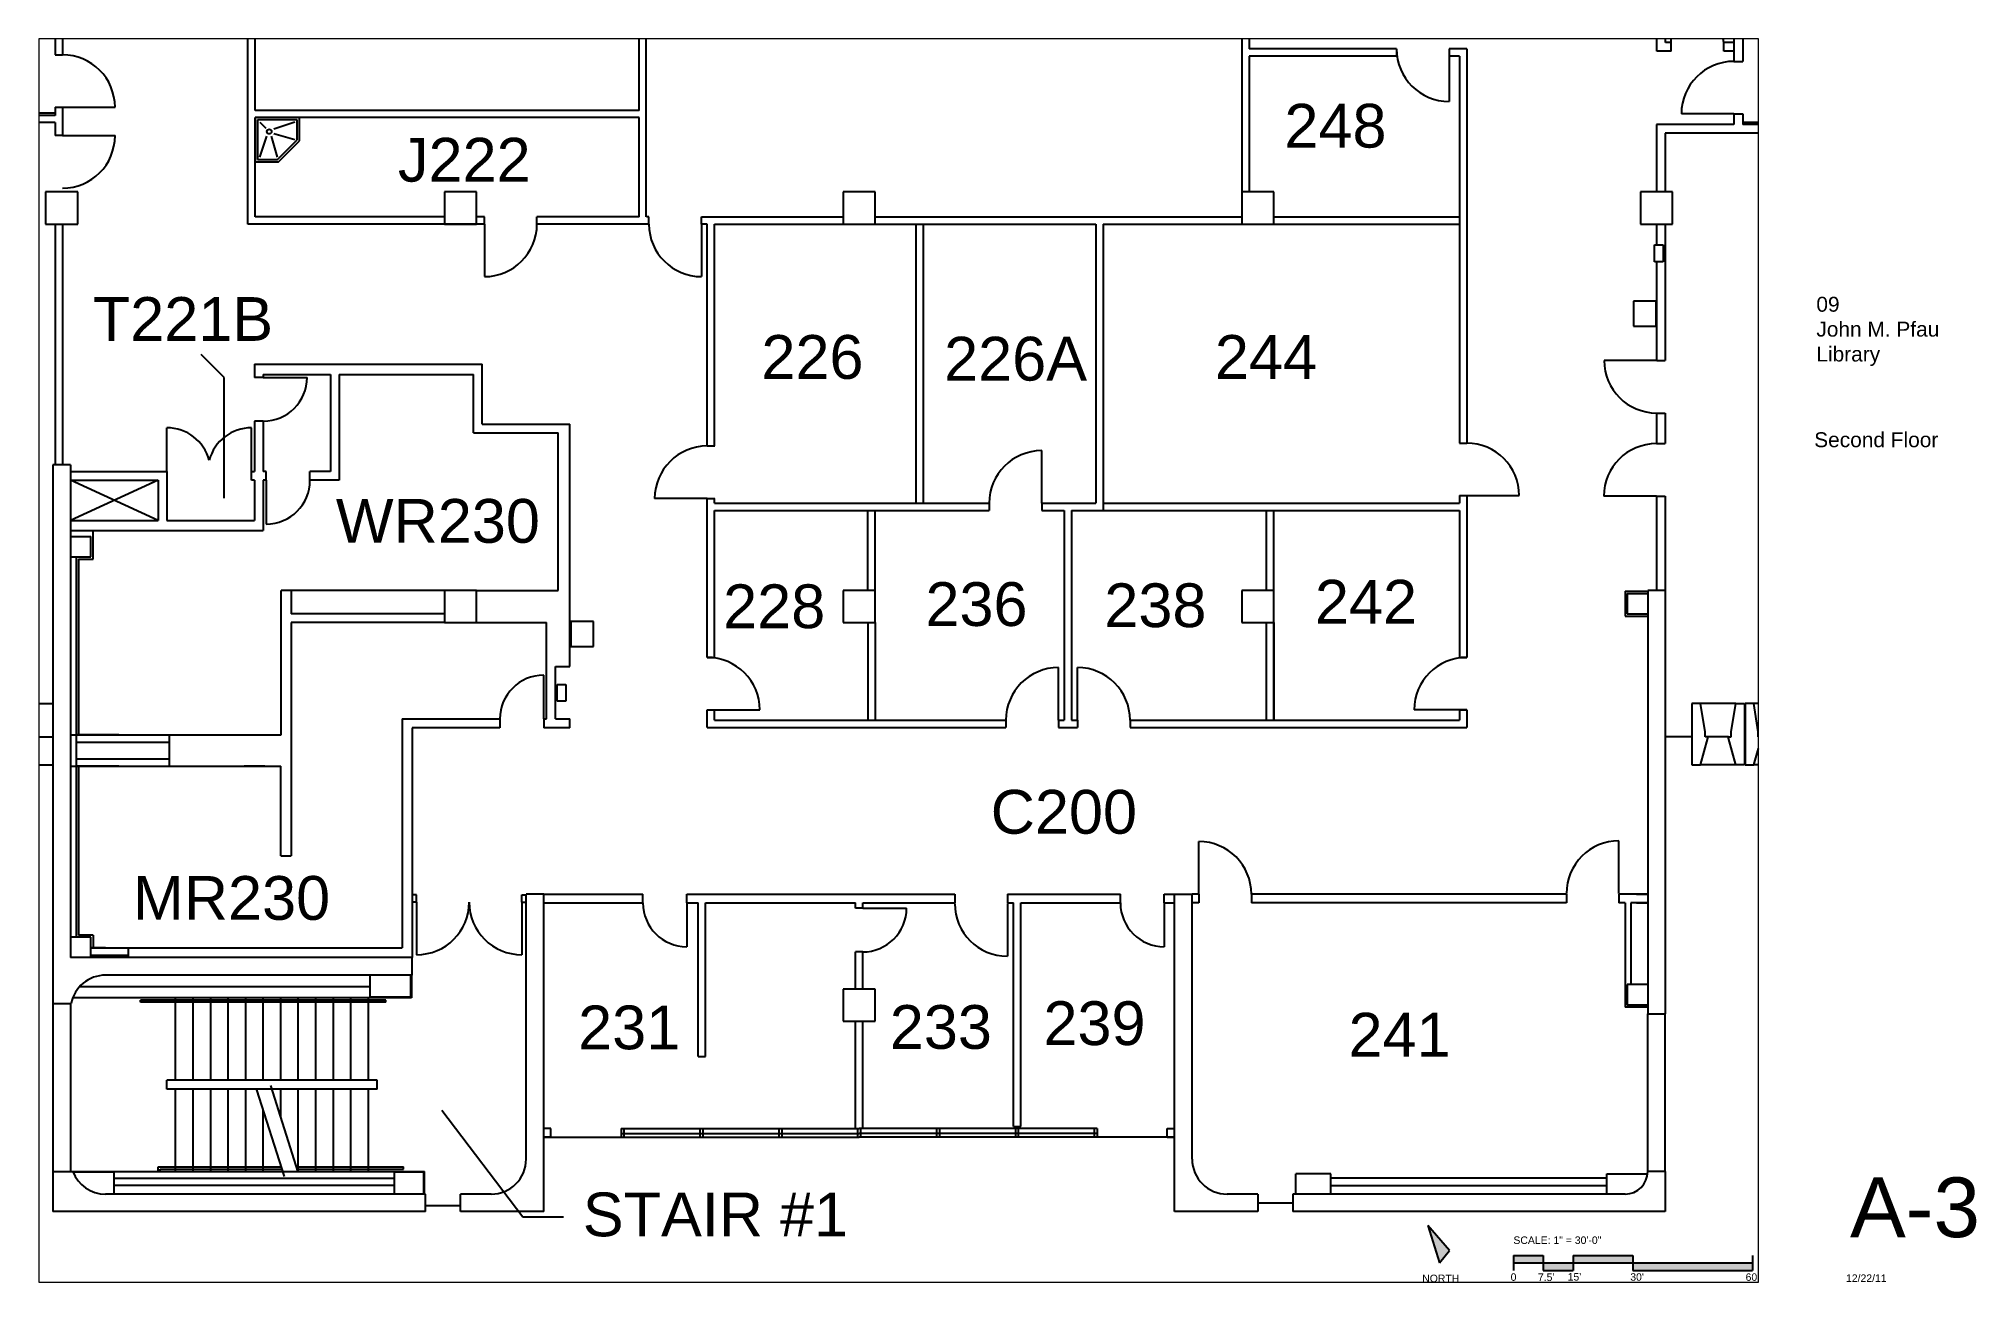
# Paper-space layout 'SquareFeet' of a CAD drawing. Header units: inches. Extents: x -3 to 13.2, y -1.3 to 9.1.
# The model-space entities are those that its viewports show. They can reach past a viewport. Long polylines and large blocks are cut down to what shows.
import ezdxf

# ---------------------------------------------------------------- set-up
doc = ezdxf.new("R2010")
doc.units = ezdxf.units.IN
doc.header["$MEASUREMENT"] = 0
doc.linetypes.add('SCOTT', pattern=[0.04, 0.02, -0.02])
for name, color, linetype in [('A-DOOR', 4, 'Continuous'), ('A-FLOR-HRAL', 4, 'Continuous'), ('A-FLOR-STRS', 4, 'Continuous'), ('A-FLOR-TEXT', 7, 'Continuous'), ('A-FURN', 3, 'Continuous'), ('A-GLAZ', 3, 'Continuous'), ('A-WALL', 5, 'Continuous'), ('A-WALL-JAMB', 6, 'Continuous'), ('S-COLS', 6, 'Continuous')]:
    doc.layers.add(name, color=color, linetype=linetype)
doc.styles.get("Standard").update_dxf_attribs({"font": 'arial.ttf'})

msp = doc.modelspace()

# ---------------------------------------------------------------- linework, layer by layer
for p, q in [((3030.5, 1333.1), (2970.5, 1360.6)), ((3030.5, 1360.6), (2970.5, 1333.1)), ((3030.5, 1360.6), (2970.5, 1333.1)), ((3030.5, 1333.1), (2970.5, 1360.6))]:
    msp.add_line(p, q)
at = {"color": 7}
for p, q in [((3499.5, 1285.1), (3499.5, 1263.1)), ((3521.5, 1263.1), (3521.5, 1285.1)), ((3294.5, 1197.1), (3294.5, 1227.1))]:
    msp.add_line(p, q, dxfattribs=at)
at = {"layer": 'A-DOOR'}
for p, q in [((4066.6, 1660.6), (4066.6, 1696.6)), ((3914.5, 1656.1), (3914.5, 1620.1)), ((2965, 1616.1), (3001, 1616.1)), ((4109.5, 1611.6), (4073.5, 1611.6)), ((2965, 1596.7), (3001, 1596.7)), ((3253.9, 1536.1), (3253.9, 1500.1)), ((3402.6, 1536.1), (3402.6, 1500.1)), ((4056.6, 1442.7), (4020.6, 1442.7)), ((3102.5, 1431.1), (3132.5, 1431.1)), ((3102.5, 1431.1), (3132.5, 1431.1)), ((3036.5, 1366.6), (3036.5, 1396.6)), ((3094.5, 1366.6), (3094.5, 1396.6)), ((3635.5, 1344.9), (3635.5, 1380.9)), ((3104.5, 1360.6), (3104.5, 1330.6)), ((3104.5, 1360.6), (3104.5, 1330.6)), ((3406.5, 1348.1), (3370.5, 1348.1)), ((3926.5, 1350.1), (3962.5, 1350.1)), ((4056.4, 1349.7), (4020.4, 1349.7)), ((3294.5, 1197.1), (3294.5, 1227.1)), ((3647, 1196.3), (3647, 1232.3)), ((3660, 1196.3), (3660, 1232.3)), ((3406.5, 1203.3), (3442.5, 1203.3)), ((3926.5, 1203.3), (3890.5, 1203.3)), ((3743.1, 1077.1), (3743.1, 1113.1)), ((4030.8, 1077.6), (4030.8, 1113.6)), ((3207.5, 1071.6), (3207.5, 1035.6)), ((3392.5, 1071.1), (3392.5, 1041.1)), ((3513, 1067.5), (3543, 1067.5)), ((3612, 1070.6), (3612, 1034.6)), ((3719.4, 1071.1), (3719.4, 1041.1))]:
    msp.add_line(p, q, dxfattribs=at)
at = {"layer": 'A-DOOR', "linetype": 'Continuous'}
msp.add_line((3279.5, 1071.6), (3279.5, 1035.6), dxfattribs=at)
at = {"layer": 'A-DOOR'}
for centre, radius, start, end in [((4066.6, 1660.6), 36, 0, 90), ((2965, 1616.1), 36, 0, 90), ((3914.5, 1656.1), 36, 180, 270), ((4109.5, 1611.6), 36, 90, 180), ((2965, 1596.7), 36, 270, 360), ((3253.9, 1536.1), 36, 270, 0), ((3402.6, 1536.1), 36, 180, 270), ((4056.6, 1442.7), 36, 180, 270), ((3102.5, 1431.1), 30, 270, 0), ((3102.5, 1431.1), 30, 270, 0), ((3036.5, 1366.6), 30, 14.8351, 90), ((3094.5, 1366.6), 30, 90, 165.1649), ((3406.5, 1348.1), 36, 90, 180), ((3635.5, 1344.9), 36, 90, 180), ((3926.5, 1350.1), 36, 0, 90), ((4056.4, 1349.7), 36, 90, 180), ((3104.5, 1360.6), 30, 270, 0), ((3104.5, 1360.6), 30, 270, 0), ((3406.5, 1203.3), 36, 0, 90), ((3926.5, 1203.3), 36, 90, 180), ((3294.5, 1197.1), 30, 90, 180), ((3294.5, 1197.1), 30, 90, 180), ((3647, 1196.3), 36, 90, 180), ((3660, 1196.3), 36, 0, 90), ((3743.1, 1077.1), 36, 0, 90), ((4030.8, 1077.6), 36, 90, 180), ((3207.5, 1071.6), 36, 270, 0), ((3392.5, 1071.1), 30, 180, 270), ((3513, 1067.5), 30, 270, 360), ((3612, 1070.6), 36, 180, 270), ((3719.4, 1071.1), 30, 180, 270)]:
    msp.add_arc(centre, radius, start, end, dxfattribs=at)
at = {"layer": 'A-DOOR', "linetype": 'Continuous'}
msp.add_arc((3279.5, 1071.6), 36, 180, 270, dxfattribs=at)
at = {"layer": 'A-FLOR-HRAL'}
for p, q in [((3186.5, 1004.5), (3018.5, 1004.5)), ((3018.5, 1003), (3018.5, 1004.5)), ((3186.5, 1003), (3018.5, 1003)), ((3186.5, 1003), (3186.5, 1004.5)), ((3180.5, 949.6), (3036.5, 949.6)), ((3036.5, 943.6), (3036.5, 949.6)), ((3180.5, 943.6), (3036.5, 943.6)), ((3180.5, 943.6), (3180.5, 949.6)), ((3030.5, 887.2), (3030.5, 890.2)), ((3030.5, 890.2), (3115.1, 890.2)), ((3125.5, 890.2), (3198.5, 890.2)), ((3198.5, 888.7), (3198.5, 890.2)), ((3032, 888.7), (3115.5, 888.7)), ((3032, 887.2), (3032, 888.7)), ((3126, 888.7), (3198.5, 888.7))]:
    msp.add_line(p, q, dxfattribs=at)
at = {"layer": 'A-FLOR-STRS'}
for p, q in [((3042.5, 949.6), (3042.5, 1006)), ((3054.5, 949.6), (3054.5, 1006)), ((3066.5, 949.6), (3066.5, 1006)), ((3078.5, 949.6), (3078.5, 1006)), ((3090.5, 949.6), (3090.5, 1006)), ((3102.5, 949.6), (3102.5, 1006)), ((3114.5, 949.6), (3114.5, 1006)), ((3126.5, 949.6), (3126.5, 1006)), ((3138.5, 949.6), (3138.5, 1006)), ((3150.5, 949.6), (3150.5, 1006)), ((3162.5, 949.6), (3162.5, 1006)), ((3174.5, 949.6), (3174.5, 1006)), ((3042.5, 886.6), (3042.5, 943.6)), ((3054.5, 886.6), (3054.5, 943.6)), ((3066.5, 886.6), (3066.5, 943.6)), ((3078.5, 886.6), (3078.5, 943.6)), ((3090.5, 886.6), (3090.5, 943.6)), ((3117, 883.6), (3098.1, 943.1)), ((3126.5, 886.6), (3107.6, 946.1)), ((3114.5, 924.4), (3114.5, 943.6)), ((3126.5, 886.6), (3126.5, 943.6)), ((3138.5, 886.6), (3138.5, 943.6)), ((3150.5, 886.6), (3150.5, 943.6)), ((3162.5, 886.6), (3162.5, 943.6)), ((3174.5, 886.6), (3174.5, 943.6)), ((3102.5, 886.6), (3102.5, 929.2))]:
    msp.add_line(p, q, dxfattribs=at)
at = {"layer": 'A-FLOR-TEXT'}
for p, q in [((3075.7, 1431.1), (3060, 1446.7)), ((3075.7, 1348.4), (3075.7, 1431.1)), ((3280.2, 855.7), (3224.7, 928.9)), ((3308.1, 855.7), (3280.2, 855.7))]:
    msp.add_line(p, q, dxfattribs=at)
at = {"layer": 'A-FURN'}
for p, q in [((3097, 1609.1), (3097, 1578.7)), ((3127.4, 1609.1), (3097, 1609.1)), ((3125.8, 1607.5), (3098.6, 1607.5)), ((3098.6, 1607.5), (3098.6, 1580.3)), ((3100.2, 1605.9), (3104.2, 1601.9)), ((3124.2, 1605.9), (3109.8, 1601.1)), ((3125.8, 1593.9), (3125.8, 1607.5)), ((3127.4, 1593.1), (3127.4, 1609.1)), ((3100.2, 1581.9), (3105, 1596.3)), ((3112.2, 1581.9), (3108.2, 1596.3)), ((3124.2, 1593.9), (3109.8, 1597.9)), ((3112.2, 1580.3), (3125.8, 1593.9)), ((3113, 1578.7), (3127.4, 1593.1)), ((3098.6, 1580.3), (3112.2, 1580.3)), ((3097, 1578.7), (3113, 1578.7)), ((4055, 1510.3), (4055, 1521.9)), ((4055, 1521.9), (4061, 1521.9)), ((4061, 1521.9), (4061, 1510.3)), ((4061, 1510.3), (4055, 1510.3)), ((4056.3, 1483.4), (4040.8, 1483.4)), ((4040.8, 1483.4), (4040.8, 1466.3)), ((4056.3, 1466.3), (4056.3, 1483.4)), ((4040.8, 1466.3), (4056.3, 1466.3)), ((3303.7, 1209.3), (3303.7, 1220.8)), ((3303.7, 1220.8), (3309.7, 1220.8)), ((3309.7, 1220.8), (3309.7, 1209.3)), ((3309.7, 1209.3), (3303.7, 1209.3))]:
    msp.add_line(p, q, dxfattribs=at)
msp.add_circle((3106.6, 1599.5), 1.6, dxfattribs=at)
at = {"layer": 'A-GLAZ'}
for p, q in [((4080.7, 1184.9), (4062.5, 1184.9)), ((4105.7, 1184.9), (4091.7, 1184.9)), ((4142.2, 1184.9), (4128.2, 1184.9)), ((3347.5, 916.6), (3510.5, 916.6)), ((3673.5, 916.6), (3510.5, 916.6)), ((3294.5, 910.6), (3510.5, 910.6)), ((3347.5, 913.2), (3510.5, 913.2)), ((3673.5, 913.2), (3510.5, 913.2)), ((3726.5, 910.6), (3510.5, 910.6)), ((3237.5, 863.6), (3213.5, 863.6)), ((3783.5, 865.6), (3807.5, 865.6))]:
    msp.add_line(p, q, dxfattribs=at)
at = {"layer": 'A-WALL'}
for p, q in [((2960, 1805.1), (2960, 1652.1)), ((2965, 1805.1), (2965, 1652.1)), ((3359.9, 1614), (3359.9, 1809.1)), ((3364.7, 1541.1), (3364.7, 1809.1)), ((4056.6, 1654.6), (4056.6, 1811.1)), ((4062.6, 1660.6), (4062.6, 1811.1)), ((4109.5, 1817.1), (4109.5, 1647.6)), ((4115.5, 1811.1), (4115.5, 1647.6)), ((3092, 1536.1), (3092, 1766.5)), ((3097, 1614), (3097, 1766.5)), ((3772.5, 1686.3), (3772.5, 1558.1)), ((3777.5, 1686.3), (3777.5, 1656.1)), ((4066.6, 1660.6), (4062.6, 1660.6)), ((4066.6, 1654.6), (4066.6, 1660.6)), ((4109.5, 1660.6), (4102.6, 1660.6)), ((4102.6, 1654.6), (4102.6, 1660.6)), ((2960, 1652.1), (2965, 1652.1)), ((3878.5, 1656.1), (3777.5, 1656.1)), ((3878.5, 1651.1), (3777.5, 1651.1)), ((3777.5, 1651.1), (3777.5, 1558.1)), ((3878.5, 1656.1), (3878.5, 1651.1)), ((3926.5, 1656.1), (3914.5, 1656.1)), ((3914.5, 1656.1), (3914.5, 1651.1)), ((3921.5, 1651.1), (3914.5, 1651.1)), ((3921.5, 1651.1), (3921.5, 1386.1)), ((3926.5, 1656.1), (3926.5, 1386.1)), ((4066.6, 1654.6), (4056.6, 1654.6)), ((4109.5, 1654.6), (4102.6, 1654.6)), ((4109.5, 1647.6), (4115.5, 1647.6)), ((2960, 1612.1), (2668.5, 1612.1)), ((2960, 1610.6), (2668.5, 1610.6)), ((2960, 1605.6), (2699.5, 1605.6)), ((2960, 1616.1), (2965, 1616.1)), ((2960, 1616.1), (2960, 1610.6)), ((2960, 1605.6), (2960, 1596.7)), ((2965, 1616.1), (2965, 1596.7)), ((3359.9, 1614), (3097, 1614)), ((3359.9, 1609.1), (3097, 1609.1)), ((3097, 1541.1), (3097, 1609.1)), ((3359.9, 1541.1), (3359.9, 1609.1)), ((4109.5, 1611.6), (4115.5, 1611.6)), ((4109.5, 1611.6), (4109.5, 1604.3)), ((4115.5, 1611.6), (4115.5, 1604.3)), ((4352.5, 1605.8), (4115.5, 1605.8)), ((2965, 1596.7), (2960, 1596.7)), ((4109.5, 1604.3), (4056.5, 1604.3)), ((4056.6, 1558.1), (4056.6, 1604.3)), ((4062.5, 1598.3), (4062.5, 1558.1)), ((4321.5, 1598.3), (4062.5, 1598.3)), ((4352.5, 1604.3), (4115.5, 1604.3)), ((3499.5, 1558.1), (3499.5, 1536.1)), ((3226.5, 1541.1), (3097, 1541.1)), ((3253.9, 1541.1), (3248.5, 1541.1)), ((3253.9, 1536.1), (3253.9, 1541.1)), ((3359.9, 1541.1), (3289.9, 1541.1)), ((3289.9, 1536.1), (3289.9, 1541.1)), ((3366.4, 1541.1), (3364.9, 1541.1)), ((3366.4, 1536.1), (3366.4, 1541.1)), ((3402.6, 1541.1), (3499.5, 1541.1)), ((3402.6, 1536.1), (3402.6, 1541.1)), ((3521.5, 1541.1), (3772.5, 1541.1)), ((3794.5, 1541.1), (3921.5, 1541.1)), ((2960, 1536.1), (2960, 1371.1)), ((2965, 1536.1), (2965, 1371.1)), ((3253.9, 1536.1), (3092, 1536.1)), ((3226.5, 1536.1), (3248.5, 1536.1)), ((3366.4, 1536.1), (3289.9, 1536.1)), ((3406.5, 1536.1), (3402.6, 1536.1)), ((3406.5, 1384.1), (3406.5, 1536.1)), ((3411.5, 1384.1), (3411.5, 1536.1)), ((3411.5, 1536.1), (3672.5, 1536.1)), ((3499.5, 1536.1), (3521.5, 1536.1)), ((3549.4, 1536.1), (3549.4, 1344.9)), ((3554.4, 1536.1), (3554.4, 1344.9)), ((3672.5, 1536.1), (3672.5, 1344.9)), ((3677.5, 1536.1), (3677.5, 1339.9)), ((3677.5, 1536.1), (3921.5, 1536.1)), ((3772.5, 1536.1), (3794.5, 1536.1)), ((4056.6, 1521.9), (4056.6, 1536.1)), ((4062.5, 1536.1), (4062.5, 1442.7)), ((4056.6, 1442.7), (4056.6, 1510.3)), ((3096.5, 1440.1), (3096.5, 1431.1)), ((3096.5, 1440.1), (3252.5, 1440.1)), ((3096.5, 1440.1), (3252.5, 1440.1)), ((3096.5, 1440.1), (3096.5, 1431.1)), ((3102.5, 1433.1), (3102.5, 1431.1)), ((3102.5, 1433.1), (3148.5, 1433.1)), ((3102.5, 1433.1), (3148.5, 1433.1)), ((3102.5, 1433.1), (3102.5, 1431.1)), ((3148.5, 1433.1), (3148.5, 1366.6)), ((3148.5, 1433.1), (3148.5, 1366.6)), ((3154.5, 1433.1), (3154.5, 1360.6)), ((3154.5, 1433.1), (3246.5, 1433.1)), ((3154.5, 1433.1), (3246.5, 1433.1)), ((3154.5, 1433.1), (3154.5, 1360.6)), ((3246.5, 1393.1), (3246.5, 1433.1)), ((3246.5, 1393.1), (3246.5, 1433.1)), ((3252.5, 1399.1), (3252.5, 1440.1)), ((3252.5, 1399.1), (3252.5, 1440.1)), ((4056.6, 1442.7), (4062.5, 1442.7)), ((3102.5, 1431.1), (3096.5, 1431.1)), ((3102.5, 1431.1), (3096.5, 1431.1)), ((4056.6, 1406.7), (4062.5, 1406.7)), ((4056.6, 1385.7), (4056.6, 1406.7)), ((4062.5, 1406.7), (4062.5, 1385.7)), ((3102.5, 1401.1), (3096.5, 1401.1)), ((3096.5, 1401.1), (3096.5, 1366.6)), ((3096.5, 1401.1), (3096.5, 1366.6)), ((3102.5, 1401.1), (3096.5, 1401.1)), ((3102.5, 1401.1), (3102.5, 1366.6)), ((3102.5, 1401.1), (3102.5, 1366.6)), ((3246.5, 1393.1), (3304.5, 1393.1)), ((3246.5, 1393.1), (3304.5, 1393.1)), ((3252.5, 1399.1), (3312.5, 1399.1)), ((3252.5, 1399.1), (3312.5, 1399.1)), ((3304.5, 1285.1), (3304.5, 1393.1)), ((3304.5, 1285.1), (3304.5, 1393.1)), ((3312.5, 1233.1), (3312.5, 1399.1)), ((3312.5, 1233.1), (3312.5, 1399.1)), ((3406.5, 1384.1), (3411.6, 1384.1)), ((3921.5, 1386.1), (3926.5, 1386.1)), ((4056.4, 1385.7), (4062.5, 1385.7)), ((2958.5, 1371.1), (2958.5, 1002.1)), ((2958.5, 1371.1), (2958.5, 1002.1)), ((2970.5, 1371.1), (2958.5, 1371.1)), ((2970.5, 1371.1), (2970.5, 1033.6)), ((2970.5, 1366.6), (3036.5, 1366.6)), ((2970.5, 1366.6), (3036.5, 1366.6)), ((3036.5, 1366.6), (3036.5, 1333.1)), ((3036.5, 1366.6), (3036.5, 1333.1)), ((3094.5, 1360.6), (3094.5, 1366.6)), ((3094.5, 1366.6), (3096.5, 1366.6)), ((3094.5, 1366.6), (3096.5, 1366.6)), ((3094.5, 1360.6), (3094.5, 1366.6)), ((3104.5, 1366.6), (3102.5, 1366.6)), ((3104.5, 1366.6), (3102.5, 1366.6)), ((3104.5, 1360.6), (3104.5, 1366.6)), ((3104.5, 1360.6), (3104.5, 1366.6)), ((3148.5, 1366.6), (3134.5, 1366.6)), ((3134.5, 1360.6), (3134.5, 1366.6)), ((3134.5, 1360.6), (3134.5, 1366.6)), ((3148.5, 1366.6), (3134.5, 1366.6)), ((2970.5, 1360.6), (3030.5, 1360.6)), ((3030.5, 1360.6), (3030.5, 1333.1)), ((3096.5, 1360.6), (3094.5, 1360.6)), ((3096.5, 1360.6), (3094.5, 1360.6)), ((3096.5, 1360.6), (3096.5, 1333.1)), ((3096.5, 1360.6), (3096.5, 1333.1)), ((3102.5, 1360.6), (3102.5, 1326.1)), ((3104.5, 1360.6), (3102.5, 1360.6)), ((3104.5, 1360.6), (3102.5, 1360.6)), ((3102.5, 1360.6), (3102.5, 1326.1)), ((3154.5, 1360.6), (3134.5, 1360.6)), ((3154.5, 1360.6), (3134.5, 1360.6)), ((3406.5, 1239.3), (3406.5, 1348.1)), ((3406.5, 1348.1), (3411.6, 1348.1)), ((3411.5, 1344.9), (3411.5, 1348.1)), ((3411.5, 1344.9), (3540.4, 1344.9)), ((3411.5, 1239.3), (3411.5, 1339.9)), ((3411.5, 1339.9), (3599.5, 1339.9)), ((3516.5, 1285.1), (3516.5, 1339.9)), ((3521.5, 1285.1), (3521.5, 1339.9)), ((3540.4, 1344.9), (3599.5, 1344.9)), ((3599.5, 1344.9), (3599.5, 1339.9)), ((3635.5, 1344.9), (3635.5, 1339.9)), ((3635.5, 1344.9), (3672.5, 1344.9)), ((3635.5, 1339.9), (3651, 1339.9)), ((3651, 1339.9), (3651, 1196.3)), ((3656, 1339.9), (3656, 1196.3)), ((3656, 1339.9), (3921.5, 1339.9)), ((3677.5, 1344.9), (3819.5, 1344.9)), ((3789.5, 1285.1), (3789.5, 1339.9)), ((3794.5, 1285.1), (3794.5, 1339.9)), ((3813.4, 1344.9), (3921.5, 1344.9)), ((3921.5, 1350.1), (3921.5, 1344.9)), ((3921.5, 1350.1), (3926.5, 1350.1)), ((3921.5, 1339.9), (3921.5, 1239.3)), ((3926.5, 1350.1), (3926.5, 1239.3)), ((4056.4, 1349.7), (4062.5, 1349.7)), ((4056.6, 1285.1), (4056.6, 1349.7)), ((4062.5, 1349.7), (4062.5, 1285.1)), ((2970.5, 1333.1), (3030.5, 1333.1)), ((3036.5, 1333.1), (3096.5, 1333.1)), ((3036.5, 1333.1), (3096.5, 1333.1)), ((2970.5, 1326.1), (3102.5, 1326.1)), ((2970.5, 1326.1), (3102.5, 1326.1)), ((2986, 1306.6), (2986, 1326.1)), ((2974.5, 1308.1), (2974.5, 1047.6)), ((2976, 1306.6), (2986, 1306.6)), ((2976, 1306.6), (2976, 1186.3)), ((3114.7, 1186.3), (3114.7, 1285.1)), ((3121.5, 1285.1), (3114.7, 1285.1)), ((3121.5, 1285.1), (3114.7, 1285.1)), ((3114.7, 1186.3), (3114.7, 1285.1)), ((3226.5, 1285.1), (3121.5, 1285.1)), ((3121.5, 1285.1), (3121.5, 1269.1)), ((3121.5, 1285.1), (3121.5, 1269.1)), ((3226.5, 1285.1), (3121.5, 1285.1)), ((3226.5, 1285.1), (3226.5, 1263.1)), ((3248.5, 1285.1), (3226.5, 1285.1)), ((3226.5, 1285.1), (3226.5, 1263.1)), ((3248.5, 1285.1), (3226.5, 1285.1)), ((3248.5, 1285.1), (3304.5, 1285.1)), ((3248.5, 1285.1), (3304.5, 1285.1)), ((3248.5, 1263.1), (3248.5, 1285.1)), ((3248.5, 1263.1), (3248.5, 1285.1)), ((3794.5, 1196.3), (3794.5, 1285.1)), ((4035, 1284.6), (4035, 1267.6)), ((4035, 1284.6), (4050.5, 1284.6)), ((4062.5, 1285.1), (4050.5, 1285.1)), ((4050.5, 1285.1), (4050.5, 995.1)), ((4062.5, 1285.1), (4062.5, 995.1)), ((3226.5, 1269.1), (3121.5, 1269.1)), ((3226.5, 1269.1), (3121.5, 1269.1)), ((3121.5, 1263.1), (3121.5, 1103.3)), ((3226.5, 1263.1), (3121.5, 1263.1)), ((3226.5, 1263.1), (3121.5, 1263.1)), ((3121.5, 1263.1), (3121.5, 1103.3)), ((3226.5, 1263.1), (3248.5, 1263.1)), ((3226.5, 1263.1), (3248.5, 1263.1)), ((3248.5, 1263.1), (3296.5, 1263.1)), ((3248.5, 1263.1), (3296.5, 1263.1)), ((3296.5, 1197.1), (3296.5, 1263.1)), ((3296.5, 1197.1), (3296.5, 1263.1)), ((3516.5, 1263.1), (3516.5, 1196.3)), ((3521.5, 1263.1), (3521.5, 1196.3)), ((3789.5, 1196.3), (3789.5, 1263.1)), ((3794.5, 1263.1), (3794.5, 1196.3)), ((4035, 1267.6), (4050.5, 1267.6)), ((3406.5, 1239.3), (3411.6, 1239.3)), ((3921.5, 1239.3), (3926.5, 1239.3)), ((3302.5, 1197.1), (3302.5, 1233.1)), ((3302.5, 1233.1), (3312.5, 1233.1)), ((3302.5, 1233.1), (3312.5, 1233.1)), ((3302.5, 1197.1), (3302.5, 1233.1)), ((2916.5, 1207.6), (2958.5, 1207.6)), ((2940.5, 1207.6), (2946.5, 1207.6)), ((2946.5, 1207.6), (2946.5, 1165.6)), ((4080.7, 1207.6), (4080.7, 1165.6)), ((4086.7, 1207.6), (4080.7, 1207.6)), ((4089.7, 1188.3), (4086.7, 1207.6)), ((4110.7, 1207.6), (4086.7, 1207.6)), ((4107.7, 1188.3), (4110.7, 1207.6)), ((4110.7, 1207.6), (4116.7, 1207.6)), ((4116.7, 1207.6), (4116.7, 1165.6)), ((4117.2, 1207.6), (4117.2, 1165.6)), ((4123.2, 1207.6), (4117.2, 1207.6)), ((4126.2, 1188.3), (4123.2, 1207.6)), ((4147.2, 1207.6), (4123.2, 1207.6)), ((3197.5, 1197.1), (3197.5, 1040.3)), ((3197.5, 1197.1), (3264.5, 1197.1)), ((3197.5, 1197.1), (3264.5, 1197.1)), ((3197.5, 1197.1), (3197.5, 1040.3)), ((3264.5, 1197.1), (3264.5, 1191.1)), ((3264.5, 1197.1), (3264.5, 1191.1)), ((3294.5, 1197.1), (3294.5, 1191.1)), ((3294.5, 1197.1), (3296.5, 1197.1)), ((3294.5, 1197.1), (3296.5, 1197.1)), ((3294.5, 1197.1), (3294.5, 1191.1)), ((3302.5, 1197.1), (3312.5, 1197.1)), ((3302.5, 1197.1), (3312.5, 1197.1)), ((3312.5, 1191.1), (3312.5, 1197.1)), ((3312.5, 1191.1), (3312.5, 1197.1)), ((3406.5, 1191.3), (3406.5, 1203.3)), ((3406.5, 1203.3), (3411.6, 1203.3)), ((3411.5, 1196.3), (3411.5, 1203.3)), ((3411.5, 1196.3), (3611, 1196.3)), ((3611, 1196.3), (3611, 1191.3)), ((3647, 1196.3), (3647, 1191.3)), ((3647, 1196.3), (3651, 1196.3)), ((3656, 1196.3), (3660, 1196.3)), ((3660, 1196.3), (3660, 1191.3)), ((3696, 1196.3), (3696, 1191.3)), ((3696, 1196.3), (3921.5, 1196.3)), ((3921.5, 1203.3), (3921.5, 1196.3)), ((3921.5, 1203.3), (3926.5, 1203.3)), ((3926.5, 1203.3), (3926.5, 1191.3)), ((2946.7, 1184.9), (2958.5, 1184.9)), ((2970.5, 1186.3), (3114.7, 1186.3)), ((3003.5, 1186.3), (2974.5, 1186.3)), ((2974.5, 1186.3), (3038.2, 1186.3)), ((2974.5, 1181.3), (3038.2, 1181.3)), ((3003.5, 1186.3), (3114.7, 1186.3)), ((3038.2, 1164.8), (3038.2, 1186.3)), ((3204.5, 1191.1), (3204.5, 1033.6)), ((3264.5, 1191.1), (3204.5, 1191.1)), ((3264.5, 1191.1), (3204.5, 1191.1)), ((3204.5, 1191.1), (3204.5, 1033.6)), ((3312.5, 1191.1), (3294.5, 1191.1)), ((3312.5, 1191.1), (3294.5, 1191.1)), ((3406.5, 1191.3), (3611, 1191.3)), ((3647, 1191.3), (3660, 1191.3)), ((3696, 1191.3), (3926.5, 1191.3)), ((4086.7, 1165.6), (4091.7, 1183.9)), ((4089.7, 1184.9), (4089.7, 1188.3)), ((4091.7, 1184.9), (4089.7, 1184.9)), ((4091.7, 1183.9), (4091.7, 1184.9)), ((4105.7, 1183.9), (4105.7, 1184.9)), ((4105.7, 1184.9), (4107.7, 1184.9)), ((4110.7, 1165.6), (4105.7, 1183.9)), ((4107.7, 1184.9), (4107.7, 1188.3)), ((4123.2, 1165.6), (4128.2, 1183.9)), ((4126.2, 1184.9), (4126.2, 1188.3)), ((4128.2, 1184.9), (4126.2, 1184.9)), ((4128.2, 1183.9), (4128.2, 1184.9)), ((2974.5, 1169.8), (3038.2, 1169.8)), ((2916.5, 1165.6), (2958.5, 1165.6)), ((2946.5, 1165.6), (2940.5, 1165.6)), ((2970.5, 1164.8), (3114.5, 1164.8)), ((3003.5, 1164.8), (2974.5, 1164.8)), ((2974.5, 1164.8), (3038.2, 1164.8)), ((2976, 1164.8), (2998.5, 1164.8)), ((2976, 1164.8), (2976, 1049.1)), ((3003.5, 1164.8), (3114.5, 1164.8)), ((3103.5, 1164.8), (3089.5, 1164.8)), ((3114.5, 1103.3), (3114.5, 1164.8)), ((3114.5, 1103.3), (3114.5, 1164.8)), ((4080.7, 1165.6), (4086.7, 1165.6)), ((4110.7, 1165.6), (4086.7, 1165.6)), ((4116.7, 1165.6), (4110.7, 1165.6)), ((4117.2, 1165.6), (4123.2, 1165.6)), ((4147.2, 1165.6), (4123.2, 1165.6)), ((3115, 1103.3), (3114.5, 1103.9)), ((3114.5, 1103.3), (3121.5, 1103.3)), ((3114.5, 1103.3), (3121.5, 1103.3)), ((3207.5, 1076.6), (3204.5, 1076.6)), ((3207.5, 1071.6), (3207.5, 1076.6)), ((3279.5, 1076.6), (3282.5, 1076.6)), ((3279.5, 1071.6), (3279.5, 1076.6)), ((3294.5, 1077.1), (3282.5, 1077.1)), ((3282.5, 895.6), (3282.5, 1077.1)), ((3294.5, 1076.6), (3294, 1077.1)), ((3294.5, 859.6), (3294.5, 1077.1)), ((3294.5, 1077.1), (3362.5, 1077.1)), ((3362.5, 1071.1), (3362.5, 1077.1)), ((3392.5, 1071.1), (3392.5, 1077.1)), ((3392.5, 1077.1), (3576, 1077.1)), ((3576, 1077.1), (3576, 1071.1)), ((3612, 1077.1), (3612, 1071.1)), ((3612, 1077.1), (3689.4, 1077.1)), ((3689.4, 1071.1), (3689.4, 1077.1)), ((3719.4, 1071.1), (3719.4, 1077.1)), ((3719.4, 1077.1), (3726.5, 1077.1)), ((3726.5, 859.6), (3726.5, 1077.1)), ((3726.5, 1077.1), (3738.5, 1077.1)), ((3738.5, 895.6), (3738.5, 1077.1)), ((3743.1, 1077.1), (3738.5, 1077.1)), ((3743.1, 1077.1), (3743.1, 1071.1)), ((3994.8, 1077.1), (3779.1, 1077.1)), ((3779.1, 1077.1), (3779.1, 1071.1)), ((3994.8, 1077.1), (3994.8, 1071.1)), ((4050.5, 1077.1), (4030.8, 1077.1)), ((4030.8, 1077.1), (4030.8, 1071.1)), ((3207.5, 1071.6), (3204.5, 1071.6)), ((3279.5, 1071.6), (3282.5, 1071.6)), ((3294.5, 1071.1), (3362.5, 1071.1)), ((3392.5, 1071.1), (3400.2, 1071.1)), ((3400.2, 965.9), (3400.2, 1071.1)), ((3405.2, 965.9), (3405.2, 1071.1)), ((3405.2, 1071.1), (3508, 1071.1)), ((3508, 1067.5), (3508, 1071.1)), ((3513, 1067.5), (3508, 1067.5)), ((3513, 1071.1), (3576, 1071.1)), ((3513, 1067.5), (3513, 1071.1)), ((3612, 1071.1), (3616.2, 1071.1)), ((3616.2, 917.9), (3616.2, 1071.1)), ((3621.2, 917.9), (3621.2, 1071.1)), ((3621.2, 1071.1), (3689.4, 1071.1)), ((3719.4, 1071.1), (3726.5, 1071.1)), ((3743.1, 1071.1), (3738.5, 1071.1)), ((3994.8, 1071.1), (3779.1, 1071.1)), ((4035, 1071.1), (4030.8, 1071.1)), ((4035, 1071.1), (4035, 999.6)), ((4050.5, 1071.1), (4039, 1071.1)), ((4039, 1071.1), (4039, 1015.1)), ((2986, 1049.1), (2976, 1049.1)), ((2986, 1049.1), (2986, 1040.3)), ((2994.5, 1040.3), (2984.5, 1040.3)), ((2984.5, 1040.3), (3009.9, 1040.3)), ((2984.5, 1035.3), (3009.8, 1035.3)), ((2994.5, 1040.3), (3197.5, 1040.3)), ((2994.5, 1040.3), (3197.5, 1040.3)), ((2997.5, 1040.3), (3013, 1040.3)), ((3009.9, 1040.3), (3009.9, 1033.6)), ((3513, 1037.5), (3508, 1037.5)), ((3508, 1012.1), (3508, 1037.5)), ((3513, 1012.1), (3513, 1037.5)), ((3204.5, 1033.6), (2970.5, 1033.6)), ((2994.5, 1033.6), (2970.5, 1033.6)), ((3204.5, 1021.6), (2994.5, 1021.6)), ((3175.4, 1021.6), (3175.4, 1006.6)), ((3203.4, 1021.6), (3203.4, 1006.6)), ((3204, 1021.6), (3204, 1006)), ((3204.5, 1021.6), (3204.5, 1033.6)), ((3175.4, 1013.6), (2976.6, 1013.6)), ((2958.5, 1002.1), (2970.9, 1002.1)), ((2958.5, 1002.1), (2958.5, 887.1)), ((2970.5, 1002.1), (2970.5, 887.1)), ((3204, 1006), (2972, 1006)), ((3203.4, 1006.6), (3175.4, 1006.6)), ((4050.5, 999.6), (4035, 999.6)), ((4050.5, 995.1), (4062.5, 995.1)), ((4050.5, 887.1), (4050.5, 995.1)), ((4062.5, 887.1), (4062.5, 995.1)), ((3508, 916.6), (3508, 990.1)), ((3513, 916.6), (3513, 990.1)), ((3400.2, 965.9), (3405.2, 965.9)), ((3616.2, 917.9), (3621.2, 917.9)), ((2958.5, 887.1), (2958.5, 859.6)), ((2958.5, 887.1), (2972.1, 887.1)), ((2972.3, 887.2), (3213, 887.2)), ((3000.1, 886.6), (2972.3, 886.6)), ((3000.1, 886.6), (3000.1, 871.6)), ((3000.1, 882.6), (3192.4, 882.6)), ((3192.4, 877.6), (3000.1, 877.6)), ((3192.4, 871.6), (3192.4, 886.6)), ((3212.4, 886.6), (3192.4, 886.6)), ((3212.4, 871.6), (3212.4, 886.6)), ((3213, 871.6), (3213, 887.2)), ((3809.5, 871.6), (3809.5, 885.6)), ((3833.5, 885.6), (3809.5, 885.6)), ((3833.5, 871.6), (3833.5, 885.6)), ((3833.5, 882.8), (4022.5, 882.8)), ((3833.5, 877.6), (4022.5, 877.6)), ((4022.5, 885.6), (4050.5, 885.6)), ((4022.5, 871.6), (4022.5, 885.6)), ((4062.5, 887.1), (4050.5, 887.1)), ((4062.5, 887.1), (4062.5, 859.6)), ((3213.5, 871.6), (2994.5, 871.6)), ((3213.5, 859.6), (3213.5, 871.6)), ((3258.5, 871.6), (3237.5, 871.6)), ((3237.5, 859.6), (3237.5, 871.6)), ((3783.5, 871.6), (3762.5, 871.6)), ((3783.5, 871.6), (3783.5, 859.6)), ((4035, 871.6), (3807.5, 871.6)), ((3807.5, 871.6), (3807.5, 859.6)), ((3213.5, 859.6), (2958.5, 859.6)), ((3294.5, 859.6), (3237.5, 859.6)), ((3783.5, 859.6), (3726.5, 859.6)), ((4062.5, 859.6), (3807.5, 859.6))]:
    msp.add_line(p, q, dxfattribs=at)
at = {"layer": 'A-WALL', "linetype": 'SCOTT'}
for p, q in [((4042.9, 1077.1), (4050.5, 1077.1)), ((4042.9, 1071.1), (4050.5, 1071.1))]:
    msp.add_line(p, q, dxfattribs=at)
at = {"layer": 'A-WALL'}
for centre, radius, start, end in [((2994.5, 997.6), 24, 90, 169.1931), ((3258.5, 895.6), 24, 270, 0), ((3762.5, 895.6), 24, 180, 270), ((2994.5, 895.6), 24, 200.7424, 270), ((4035, 887.1), 15.5, 270, 0)]:
    msp.add_arc(centre, radius, start, end, dxfattribs=at)
at = {"layer": 'A-WALL-JAMB'}
for p, q in [((3299.5, 916.6), (3294.5, 916.6)), ((3299.5, 910.6), (3299.5, 916.6)), ((3347.5, 916.6), (3347.5, 910.6)), ((3349.5, 916.6), (3349.5, 910.6)), ((3401.5, 916.6), (3401.5, 910.6)), ((3403.5, 916.6), (3403.5, 910.6)), ((3455.5, 916.6), (3455.5, 910.6)), ((3457.5, 916.6), (3457.5, 910.6)), ((3509.5, 916.6), (3509.5, 910.6)), ((3511.5, 916.6), (3511.5, 910.6)), ((3563.5, 916.6), (3563.5, 910.6)), ((3565.5, 916.6), (3565.5, 910.6)), ((3617.5, 916.6), (3617.5, 910.6)), ((3619.5, 916.6), (3619.5, 910.6)), ((3671.5, 916.6), (3671.5, 910.6)), ((3673.5, 916.6), (3673.5, 910.6)), ((3721.5, 916.6), (3726.5, 916.6)), ((3721.5, 910.6), (3721.5, 916.6)), ((3299.5, 910.6), (3294.5, 910.6)), ((3721.5, 910.6), (3726.5, 910.6))]:
    msp.add_line(p, q, dxfattribs=at)
at = {"layer": 'S-COLS'}
for p, q in [((2953.5, 1558.1), (2953.5, 1536.1)), ((2975.5, 1558.1), (2953.5, 1558.1)), ((2953.5, 1558.1), (2953.5, 1536.1)), ((2975.5, 1558.1), (2953.5, 1558.1)), ((2975.5, 1536.1), (2975.5, 1558.1)), ((2975.5, 1536.1), (2975.5, 1558.1)), ((3226.5, 1558.1), (3226.5, 1536.1)), ((3248.5, 1558.1), (3226.5, 1558.1)), ((3226.5, 1558.1), (3226.5, 1536.1)), ((3248.5, 1558.1), (3226.5, 1558.1)), ((3248.5, 1536.1), (3248.5, 1558.1)), ((3248.5, 1536.1), (3248.5, 1558.1)), ((3521.5, 1558.1), (3499.5, 1558.1)), ((3499.5, 1558.1), (3499.5, 1536.1)), ((3521.5, 1558.1), (3499.5, 1558.1)), ((3521.5, 1536.1), (3521.5, 1558.1)), ((3521.5, 1536.1), (3521.5, 1558.1)), ((3772.5, 1558.1), (3772.5, 1536.1)), ((3794.5, 1558.1), (3772.5, 1558.1)), ((3772.5, 1558.1), (3772.5, 1536.1)), ((3794.5, 1558.1), (3772.5, 1558.1)), ((3794.5, 1536.1), (3794.5, 1558.1)), ((3794.5, 1536.1), (3794.5, 1558.1)), ((4045.5, 1558.1), (4045.5, 1536.1)), ((4067.5, 1558.1), (4045.5, 1558.1)), ((4045.5, 1558.1), (4045.5, 1536.1)), ((4067.5, 1558.1), (4045.5, 1558.1)), ((4067.5, 1536.1), (4067.5, 1558.1)), ((4067.5, 1536.1), (4067.5, 1558.1)), ((2953.5, 1536.1), (2975.5, 1536.1)), ((2953.5, 1536.1), (2975.5, 1536.1)), ((3226.5, 1536.1), (3248.5, 1536.1)), ((3499.5, 1536.1), (3521.5, 1536.1)), ((3772.5, 1536.1), (3794.5, 1536.1)), ((4045.5, 1536.1), (4067.5, 1536.1)), ((4045.5, 1536.1), (4067.5, 1536.1)), ((2970.5, 1322.1), (2984.5, 1322.1)), ((2984.5, 1308.1), (2984.5, 1322.1)), ((2970.5, 1308.1), (2984.5, 1308.1)), ((3521.5, 1285.1), (3499.5, 1285.1)), ((3499.5, 1285.1), (3499.5, 1263.1)), ((3521.5, 1285.1), (3499.5, 1285.1)), ((3521.5, 1263.1), (3521.5, 1285.1)), ((3772.5, 1285.1), (3772.5, 1263.1)), ((3794.5, 1285.1), (3772.5, 1285.1)), ((3772.5, 1285.1), (3772.5, 1263.1)), ((3794.5, 1285.1), (3772.5, 1285.1)), ((3794.5, 1263.1), (3794.5, 1285.1)), ((4036.5, 1283.1), (4050.5, 1283.1)), ((4036.5, 1283.1), (4036.5, 1269.1)), ((3328.6, 1263.9), (3313.1, 1263.9)), ((3313.1, 1263.9), (3313.1, 1246.7)), ((3328.6, 1246.7), (3328.6, 1263.9)), ((3499.5, 1263.1), (3521.5, 1263.1)), ((3499.5, 1263.1), (3521.5, 1263.1)), ((3772.5, 1263.1), (3794.5, 1263.1)), ((3772.5, 1263.1), (3794.5, 1263.1)), ((4036.5, 1269.1), (4050.5, 1269.1)), ((3313.1, 1246.7), (3328.6, 1246.7)), ((2984.5, 1047.6), (2970.5, 1047.6)), ((2984.5, 1033.6), (2984.5, 1047.6)), ((3499.5, 1012.1), (3499.5, 990.1)), ((3521.5, 1012.1), (3499.5, 1012.1)), ((3499.5, 1012.1), (3499.5, 990.1)), ((3521.5, 1012.1), (3499.5, 1012.1)), ((3521.5, 990.1), (3521.5, 1012.1)), ((3521.5, 990.1), (3521.5, 1012.1)), ((4036.5, 1015.1), (4036.5, 1001.1)), ((4050.5, 1015.1), (4036.5, 1015.1)), ((4050.5, 1001.1), (4036.5, 1001.1)), ((3499.5, 990.1), (3521.5, 990.1)), ((3499.5, 990.1), (3521.5, 990.1))]:
    msp.add_line(p, q, dxfattribs=at)

# ---------------------------------------------------------------- texts
at = {"layer": 'A-FLOR-TEXT'}
for s, p in [('248', (3801.7, 1588.5)), ('J222', (3194.7, 1565.2)), ('T221B', (2985.8, 1456.1)), ('226', (3443.6, 1430.1)), ('226A', (3568.7, 1428.9)), ('244', (3754.1, 1430.1)), ('WR230', (3152.2, 1317.8)), ('228', (3417.4, 1259.3)), ('236', (3555.9, 1260.8)), ('238', (3678.4, 1260)), ('242', (3822.6, 1262.4)), ('C200', (3600.6, 1118.5)), ('MR230', (3013.2, 1059.5)), ('231', (3318.1, 970.8)), ('233', (3531.5, 971.1)), ('239', (3636.7, 973.7)), ('241', (3845.6, 965.8)), ('STAIR #1', (3321.3, 842.7))]:
    msp.add_text(s, height=30, dxfattribs=at).set_placement(p)

psp = doc.layouts.new('SquareFeet')

# ---------------------------------------------------------------- hatches: boundary and pattern name
at = {"layer": 'A-FLOR-TEXT'}
psp.add_hatch(color=256, dxfattribs=at).paths.add_polyline_path([(8.732, -1.116), (8.815, -1.012), (8.632, -0.804)])
h = psp.add_hatch(color=256, dxfattribs=at)
h.paths.add_polyline_path([(9.349, -1.054), (9.349, -1.116), (9.599, -1.116), (9.599, -1.054)])
h.paths.add_polyline_path([(9.849, -1.179), (9.849, -1.116), (9.599, -1.116), (9.599, -1.179)])
h.paths.add_polyline_path([(9.849, -1.054), (9.849, -1.116), (10.349, -1.116), (10.349, -1.054)])
h.paths.add_polyline_path([(11.349, -1.179), (11.349, -1.116), (10.349, -1.116), (10.349, -1.179)])

# ---------------------------------------------------------------- linework, layer by layer
for p, q in [((8.815, -1.012), (8.632, -0.804)), ((8.732, -1.116), (8.815, -1.012)), ((9.349, -1.054), (9.599, -1.054)), ((9.349, -1.054), (9.349, -1.179)), ((9.349, -1.116), (11.349, -1.116)), ((9.599, -1.054), (9.599, -1.179)), ((9.849, -1.054), (10.349, -1.054)), ((9.849, -1.054), (9.849, -1.179)), ((10.349, -1.054), (10.349, -1.179)), ((11.349, -1.054), (11.349, -1.179)), ((9.599, -1.179), (9.849, -1.179)), ((9.599, -1.179), (9.849, -1.179)), ((10.349, -1.179), (11.349, -1.179))]:
    psp.add_line(p, q, dxfattribs=at)
psp.add_lwpolyline([(8.632, -0.804), (8.732, -1.116)], dxfattribs=at)

# ---------------------------------------------------------------- texts
at = {"layer": 'A-FLOR-TEXT', "attachment_point": 1}
for s, insert, char_height, width in [('09\\PJohn M. Pfau Library', (11.884, 6.971), 0.125, 1.2102), ('Second Floor', (11.866, 5.837), 0.125, 1.1725), ('A-3', (12.166, -0.401), 0.5, 0.53697), ('SCALE: 1" = 30\'-0"', (9.349, -0.895), 0.0625, 1.4865), ('{\\fArial|b0|i0|c0|p34;NORTH}', (8.586, -1.215), 0.0625, 0.29353), ('{\\fArial|b0|i0|c0|p34;0}', (9.326, -1.204), 0.0625, 0.0381), ("7.5'", (9.554, -1.205), 0.0625, 0.0904), ("15'", (9.803, -1.202), 0.0625, 0.0904), ("30'", (10.327, -1.203), 0.0625, 0.0904), ("60'", (11.292, -1.204), 0.0625, 0.0904), ('12/22/11', (12.132, -1.213), 0.0625, 0.34052)]:
    psp.add_mtext(s, dxfattribs=dict(at, insert=insert, char_height=char_height, width=width))

# ---------------------------------------------------------------- viewports
at = {"layer": 'Defpoints'}
psp.add_viewport(center=(4.205, 3.926), size=(14.388, 10.4097), view_center_point=(3537.531, 1237.129), view_height=851.88215, dxfattribs=at)

doc.saveas('drawing.dxf')
